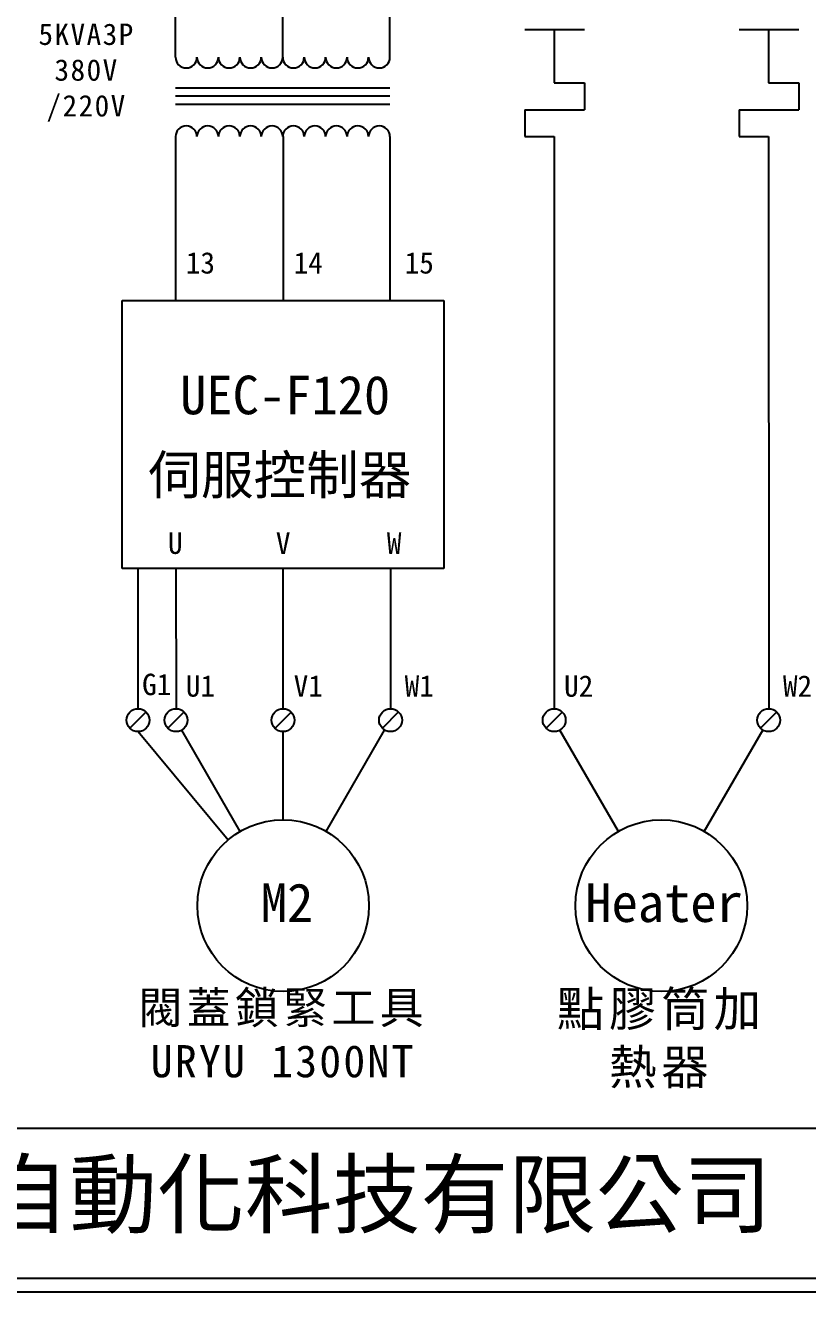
# Model space of a CAD drawing. Extents: x 10 to 297, y 3 to 207.
# Drawn here: x 69 to 142, y 3 to 121.1 of the extents above; entities that cross this region are included whole.
import ezdxf

# ---------------------------------------------------------------- set-up
doc = ezdxf.new("R2010")
doc.units = 0
doc.layers.get('0').update_dxf_attribs({"linetype": 'CONTINUOUS'})
doc.layers.add('圖框層', color=7, linetype='CONTINUOUS')
doc.layers.add('標尺寸層', color=3, linetype='CONTINUOUS')
doc.styles.add('STSL', font='kaiu.ttf')
doc.styles.add('標楷體', font='kaiu.ttf')

msp = doc.modelspace()

# ---------------------------------------------------------------- linework, layer by layer
for p, q in [((138.35, 120.7), (138.35, 115.71)), ((103.09, 70.43), (103.1, 57.36)), ((80.31, 57.05), (78.8, 55.53)), ((83.85, 57.05), (82.34, 55.53)), ((93.84, 57.04), (92.33, 55.53)), ((103.85, 57.05), (102.34, 55.53)), ((119.12, 57.05), (117.61, 55.53)), ((139.12, 57.05), (137.61, 55.53)), ((89.09, 45.92), (83.63, 55.36)), ((97.09, 45.92), (102.55, 55.37)), ((124.35, 45.92), (118.9, 55.36)), ((132.35, 45.92), (137.81, 55.37))]:
    msp.add_line(p, q)
for centre, radius in [((79.56, 56.29), 1.07), ((83.1, 56.29), 1.07), ((93.08, 56.29), 1.07), ((103.1, 56.29), 1.07), ((118.36, 56.29), 1.07), ((138.36, 56.29), 1.07), ((93.09, 38.99), 8), ((128.35, 38.99), 8)]:
    msp.add_circle(centre, radius)
at = {"layer": '圖框層', "color": 7}
for p, q in [((11.25, 18.25), (295.75, 18.25)), ((11.25, 4.25), (295.75, 4.25)), ((10, 3), (297, 3))]:
    msp.add_line(p, q, dxfattribs=at)
at = {"layer": '標尺寸層', "color": 7}
for p, q in [((103.05, 118.1), (103.05, 141.52)), ((93.05, 118.1), (93.05, 136.52)), ((83.05, 118.1), (83.05, 131.52)), ((115.62, 120.7), (121.18, 120.7)), ((118.35, 120.7), (118.35, 115.7)), ((135.62, 120.7), (141.18, 120.7)), ((93.05, 115.21), (83.05, 115.21)), ((103.05, 115.21), (93.05, 115.21)), ((118.35, 115.7), (121.18, 115.7)), ((121.18, 115.7), (121.18, 113.2)), ((138.35, 115.71), (141.18, 115.71)), ((141.18, 115.71), (141.18, 113.21)), ((93.05, 114.48), (83.05, 114.48)), ((93.05, 113.71), (83.05, 113.71)), ((103.05, 114.48), (93.05, 114.48)), ((103.05, 113.71), (93.05, 113.71)), ((115.62, 113.2), (121.18, 113.2)), ((115.62, 113.2), (115.62, 110.7)), ((135.62, 113.21), (141.18, 113.21)), ((135.62, 113.21), (135.62, 110.71)), ((83.05, 110.7), (83.05, 95.42)), ((93.08, 110.7), (93.09, 95.42)), ((103.05, 110.7), (103.05, 95.43)), ((115.62, 110.7), (118.35, 110.7)), ((118.35, 110.7), (118.36, 57.36)), ((135.62, 110.71), (138.35, 110.71)), ((138.35, 110.71), (138.36, 57.36)), ((78.09, 70.42), (78.09, 95.42)), ((78.09, 95.42), (108.08, 95.42)), ((108.08, 95.43), (108.08, 70.43)), ((83.09, 70.42), (78.09, 70.42)), ((79.56, 57.36), (79.56, 70.42)), ((108.08, 70.43), (83.09, 70.42)), ((83.09, 70.42), (83.1, 57.36)), ((93.08, 57.36), (93.08, 70.43)), ((79.56, 55.22), (87.96, 45.13)), ((93.09, 46.99), (93.08, 55.22))]:
    msp.add_line(p, q, dxfattribs=at)
for centre, start, end in [((84.05, 118.1), 180, 0), ((86.05, 118.1), 180, 0), ((88.05, 118.1), 180, 0), ((90.05, 118.1), 180, 0), ((92.05, 118.1), 180, 0), ((94.05, 118.1), 180, 0), ((96.05, 118.1), 180, 0), ((98.05, 118.1), 180, 0), ((100.05, 118.1), 180, 0), ((102.05, 118.1), 180, 0), ((84.05, 110.7), 0, 180), ((86.05, 110.7), 0, 180), ((88.05, 110.7), 0, 180), ((90.05, 110.7), 0, 180), ((92.05, 110.7), 0, 180), ((94.05, 110.7), 0, 180), ((96.05, 110.7), 0, 180), ((98.05, 110.7), 0, 180), ((100.05, 110.7), 0, 180), ((102.05, 110.7), 0, 180)]:
    msp.add_arc(centre, 1, start, end, dxfattribs=at)

# ---------------------------------------------------------------- texts
at = {"color": 0, "attachment_point": 2, "style": '標楷體'}
for s, insert, char_height, width in [('\\pt6.5;{\\T1.1;TR2\\P5KVA3P\\P380V\\P/220V}', (74.76, 124.58), 2, 17.6312), ('{\\T1.1;閥蓋鎖緊工具URYU 1300NT}', (93.09, 30.99), 3, 27.9333), ('{\\T1.1;點膠筒加熱器}', (128.35, 30.99), 3.25, 24.1454)]:
    msp.add_mtext(s, dxfattribs=dict(at, insert=insert, char_height=char_height, width=width))
at = {"layer": '圖框層', "color": 4, "style": 'STSL'}
for s, height, p in [('13', 2, (84.01, 97.93)), ('14', 2, (94.07, 97.93)), ('15', 2, (104.42, 97.93)), ('UEC-F120', 3.6, (83.48, 84.81)), ('伺服控制器', 3.6, (80.51, 77.36)), ('U', 2, (82.35, 71.79)), ('V', 2, (92.41, 71.79)), ('W', 2, (102.76, 71.79)), ('G1', 2, (79.94, 58.62)), ('U1', 2, (84.01, 58.48)), ('V1', 2, (94.07, 58.48)), ('W1', 2, (104.42, 58.48)), ('U2', 2, (119.28, 58.47)), ('W2', 2, (139.69, 58.47)), ('M2', 3.6, (91, 37.47)), ('Heater', 3.6, (121.26, 37.47)), ('泓陞自動化科技有限公司', 6, (48.6, 9.08))]:
    msp.add_text(s, height=height, dxfattribs=at).set_placement(p)

doc.saveas('drawing.dxf')
